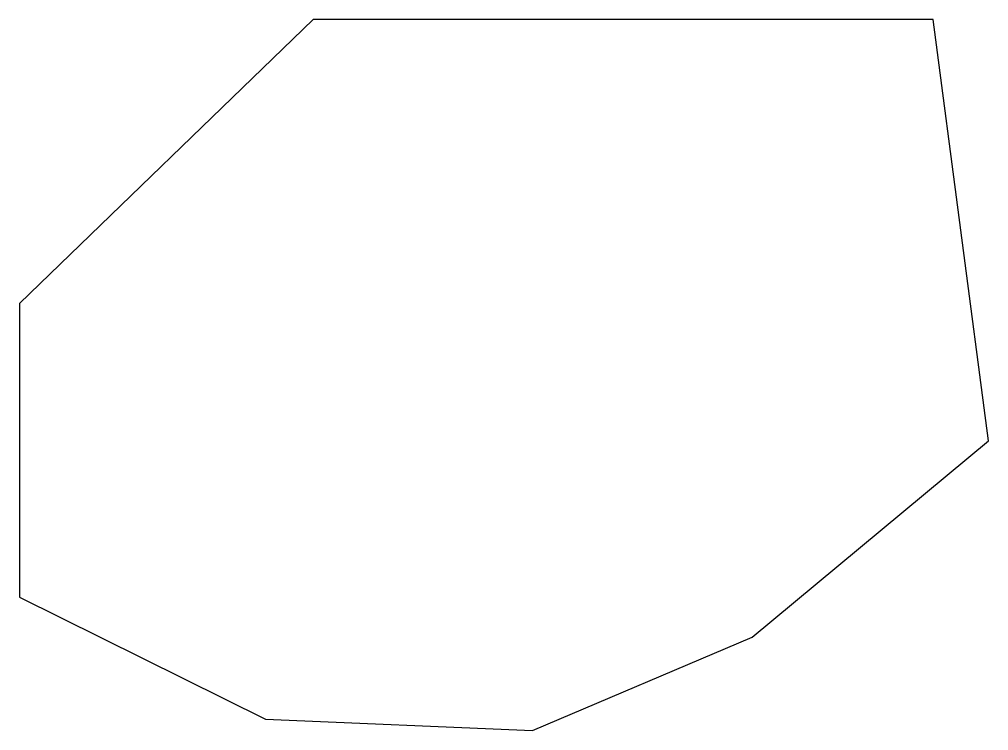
# Model space of a CAD drawing. Header units: millimetres. Extents: x -40.7 to 21.7, y -27.5 to 18.3.
import ezdxf

# ---------------------------------------------------------------- set-up
doc = ezdxf.new("R2010")
doc.units = ezdxf.units.MM
doc.layers.add('Shape2DView', color=7, linetype='CONTINUOUS')

msp = doc.modelspace()

# ---------------------------------------------------------------- linework, layer by layer
at = {"layer": 'Shape2DView'}
for p, q in [((-21.744585, 18.304907), (-40.663502, 0)), ((18.181709, 18.304907), (-21.744585, 18.304907)), ((21.744368, -8.844973), (18.181709, 18.304907)), ((-40.663502, 0), (-40.663502, -18.918682)), ((6.510946, -21.498535), (21.744368, -8.844973)), ((-40.663502, -18.918682), (-24.815834, -26.78109)), ((-7.616818, -27.51819), (6.510946, -21.498535)), ((-24.815834, -26.78109), (-7.616818, -27.51819))]:
    msp.add_line(p, q, dxfattribs=at)

doc.saveas('drawing.dxf')
